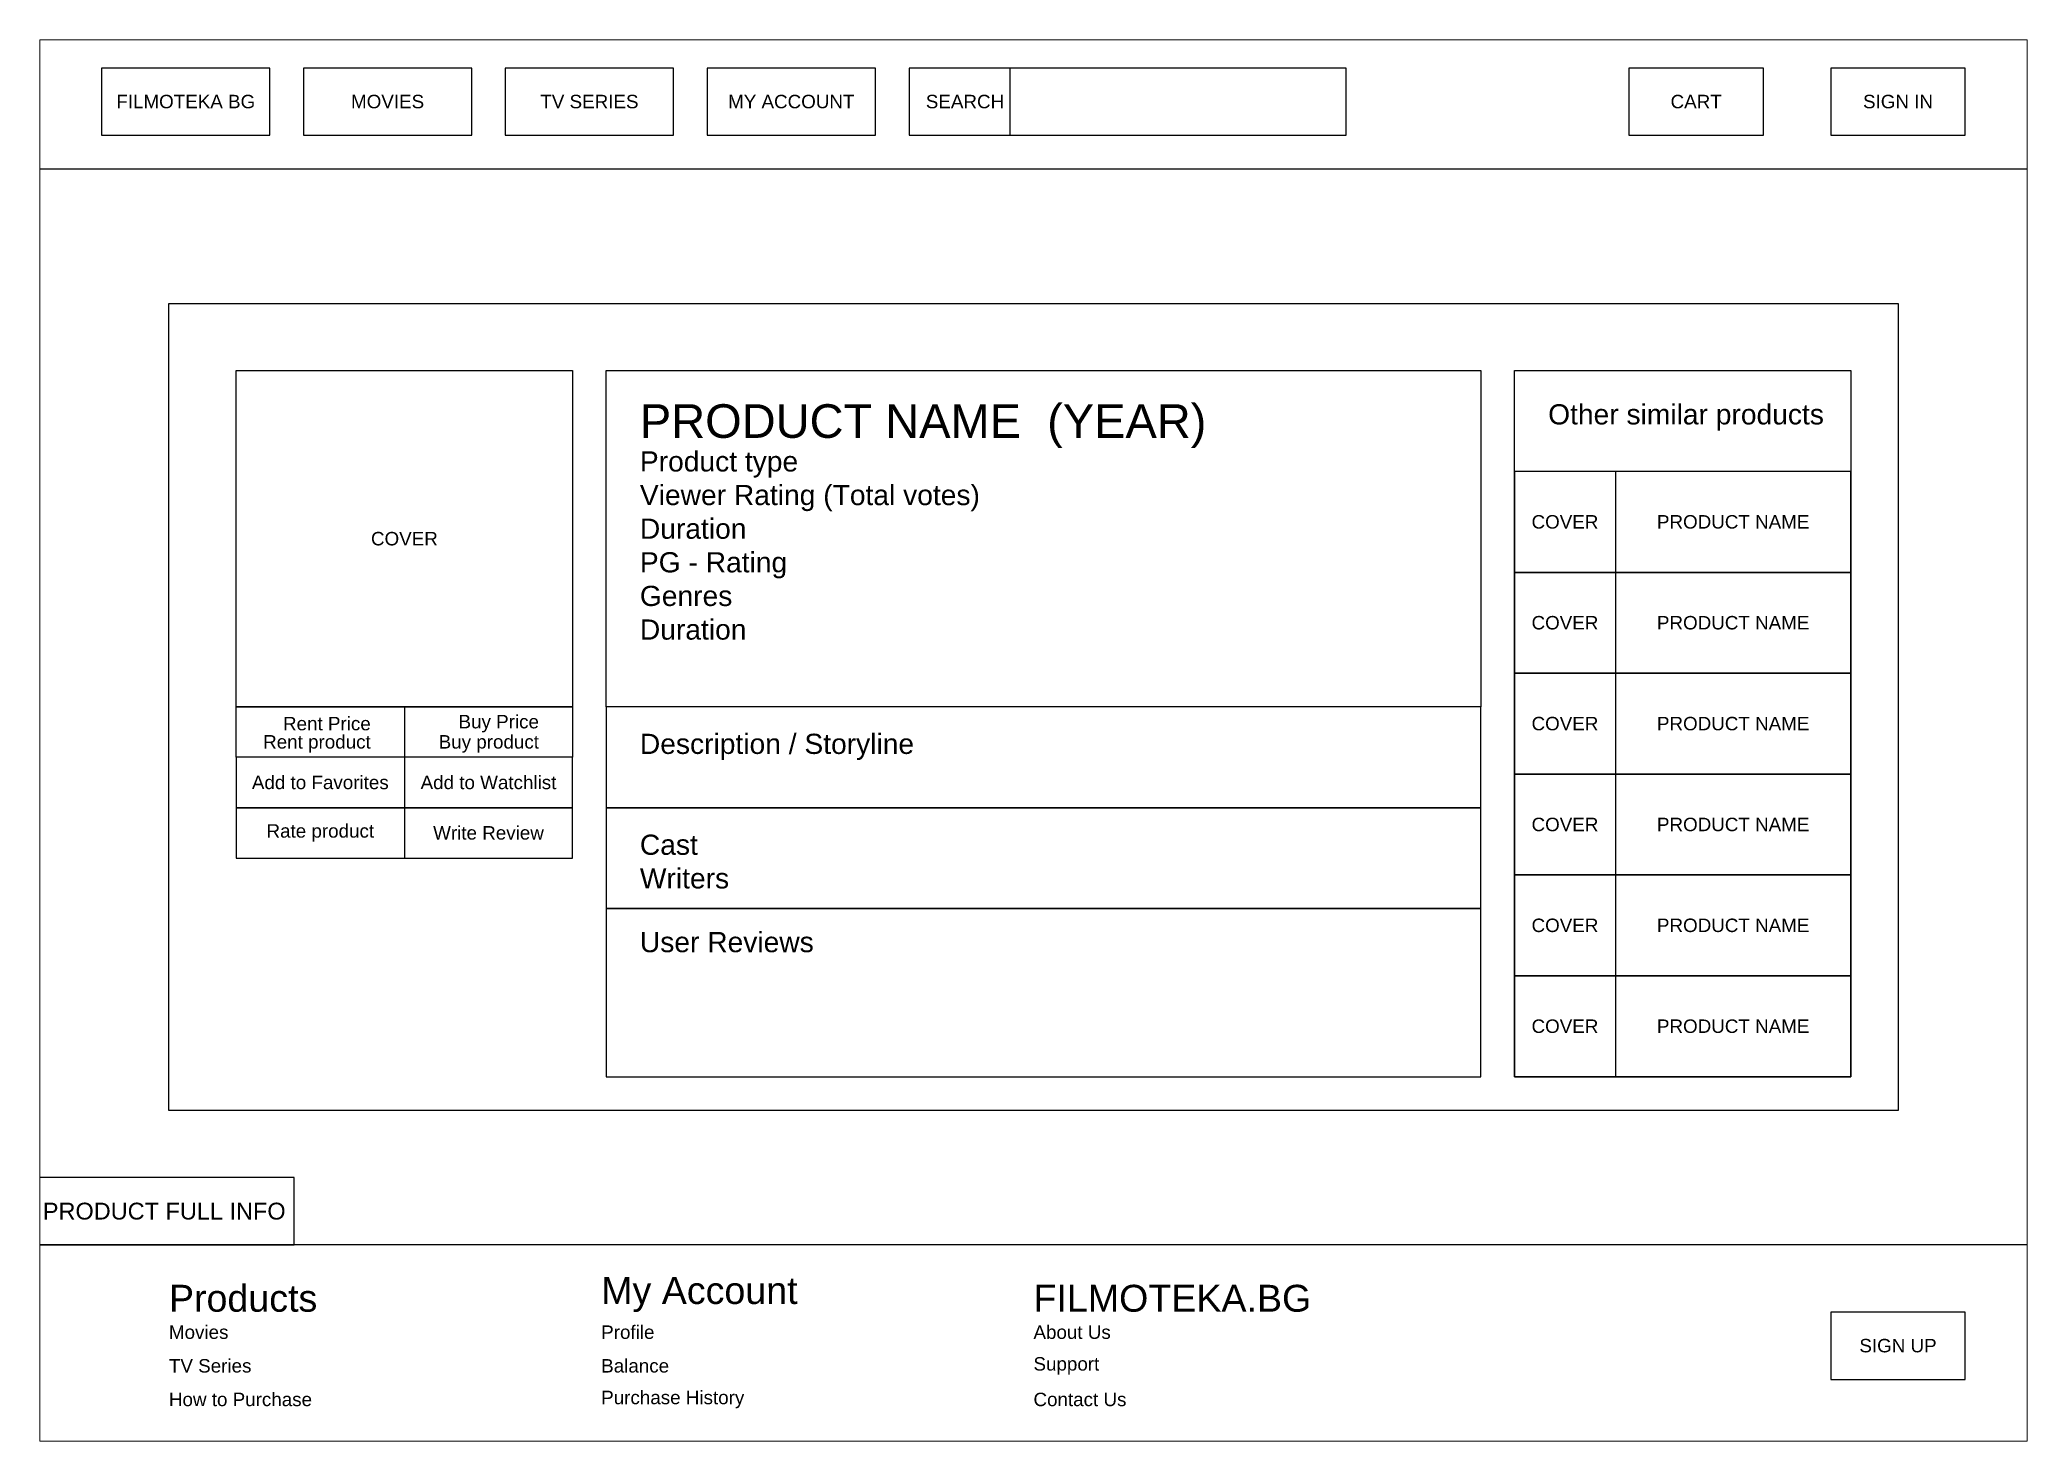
# Paper-space layout 'Product' of a CAD drawing. Header units: inches, sheet in millimetres. Extents: x 0 to 295, y 0 to 208.
# The model-space entities are those that its viewports show. They can reach past a viewport. Long polylines and large blocks are cut down to what shows.
import ezdxf

# ---------------------------------------------------------------- set-up
doc = ezdxf.new("R2010")
doc.units = ezdxf.units.IN
doc.header["$MEASUREMENT"] = 0
doc.styles.get("Standard").update_dxf_attribs({"font": 'arial.ttf'})

msp = doc.modelspace()

# ---------------------------------------------------------------- linework, layer by layer
msp.add_line((1044.79, 538.89), (1094.79, 538.89))
for points in [[(1014.79, 638.89), (1014.79, 428.89), (1311.79, 428.89), (1311.79, 638.89)], [(1014.79, 638.89), (1014.79, 618.89), (1311.79, 618.89), (1311.79, 638.89)], [(1024.79, 633.89), (1024.79, 623.89), (1049.79, 623.89), (1049.79, 633.89)], [(1054.79, 633.89), (1054.79, 623.89), (1079.79, 623.89), (1079.79, 633.89)], [(1084.79, 633.89), (1084.79, 623.89), (1109.79, 623.89), (1109.79, 633.89)], [(1114.79, 633.89), (1114.79, 623.89), (1139.79, 623.89), (1139.79, 633.89)], [(1144.79, 633.89), (1144.79, 623.89), (1209.79, 623.89), (1209.79, 633.89)], [(1251.79, 633.89), (1251.79, 623.89), (1271.79, 623.89), (1271.79, 633.89)], [(1281.79, 633.89), (1281.79, 623.89), (1301.79, 623.89), (1301.79, 633.89)], [(1034.79, 598.89), (1291.79, 598.89), (1291.79, 478.89), (1034.79, 478.89)], [(1044.79, 588.89), (1094.79, 588.89), (1094.79, 538.89), (1044.79, 538.89)], [(1099.79, 588.89), (1229.79, 588.89), (1229.79, 538.89), (1099.79, 538.89)], [(1234.79, 588.89), (1284.79, 588.89), (1284.79, 483.89), (1234.79, 483.89)], [(1234.79, 558.89), (1284.79, 558.89), (1284.79, 573.89), (1234.79, 573.89)], [(1234.79, 543.89), (1284.79, 543.89), (1284.79, 558.89), (1234.79, 558.89)], [(1234.79, 528.89), (1284.79, 528.89), (1284.79, 543.89), (1234.79, 543.89)], [(1044.79, 538.89), (1094.79, 538.89), (1094.79, 531.39), (1044.79, 531.39)], [(1229.79, 538.89), (1099.79, 538.89), (1099.79, 523.89), (1229.79, 523.89)], [(1094.79, 531.39), (1044.79, 531.39), (1044.79, 523.89), (1094.79, 523.89)], [(1234.79, 513.89), (1284.79, 513.89), (1284.79, 528.89), (1234.79, 528.89)], [(1094.79, 523.89), (1044.79, 523.89), (1044.79, 516.39), (1094.79, 516.39)], [(1229.79, 523.89), (1099.79, 523.89), (1099.79, 508.89), (1229.79, 508.89)], [(1234.79, 498.89), (1284.79, 498.89), (1284.79, 513.89), (1234.79, 513.89)], [(1229.79, 508.89), (1099.79, 508.89), (1099.79, 483.89), (1229.79, 483.89)], [(1234.79, 483.89), (1284.79, 483.89), (1284.79, 498.89), (1234.79, 498.89)], [(1014.79, 468.89), (1014.79, 458.89), (1053.39, 458.89), (1053.39, 468.89)], [(1014.79, 458.89), (1014.79, 428.89), (1311.79, 428.89), (1311.79, 458.89)], [(1281.79, 448.89), (1281.79, 438.89), (1301.79, 438.89), (1301.79, 448.89)]]:
    msp.add_lwpolyline(points, close=True)
for points in [[(1159.79, 633.89), (1159.79, 623.89)], [(1249.79, 573.89), (1249.79, 558.89)], [(1249.79, 558.89), (1249.79, 543.89)], [(1249.79, 543.89), (1249.79, 528.89)], [(1069.79, 538.89), (1069.79, 516.39)], [(1249.79, 528.89), (1249.79, 513.89)], [(1249.79, 513.89), (1249.79, 498.89)], [(1249.79, 498.89), (1249.79, 483.89)]]:
    msp.add_lwpolyline(points)

# ---------------------------------------------------------------- texts
for s, width, insert, char_height, attachment_point in [('FILMOTEKA BG', 23.0842, (1037.29, 628.89), 2, 5), ('MOVIES', 23.0842, (1067.29, 628.89), 2, 5), ('TV SERIES', 23.0842, (1097.29, 628.89), 2, 5), ('MY ACCOUNT', 23.0842, (1127.29, 628.89), 2, 5), ('SEARCH', 23.0842, (1147.29, 628.89), 2, 4), ('CART', 23.0842, (1261.79, 628.89), 2, 5), ('SIGN IN', 23.0842, (1291.79, 628.89), 2, 5), ('PRODUCT NAME  (YEAR)', 93.8725, (1104.79, 583.89), 5, 1), ('Other similar products', 93.8725, (1239.79, 583.89), 3, 1), ('Product type', 93.8725, (1104.79, 576.89), 3, 1), ('Viewer Rating (Total votes)', 93.8725, (1104.79, 571.89), 3, 1), ('COVER', 23.0842, (1242.29, 566.39), 2, 5), ('PRODUCT NAME', 23.0842, (1267.29, 566.39), 2, 5), ('COVER', 23.0842, (1069.79, 563.89), 2, 5), ('Duration', 93.8725, (1104.79, 566.89), 3, 1), ('PG - Rating', 93.8725, (1104.79, 561.89), 3, 1), ('Genres', 93.8725, (1104.79, 556.89), 3, 1), ('COVER', 23.0842, (1242.29, 551.39), 2, 5), ('PRODUCT NAME', 23.0842, (1267.29, 551.39), 2, 5), ('Duration', 93.8725, (1104.79, 551.89), 3, 1), ('Buy Price', 17.4579, (1089.79, 536.39), 2, 6), ('Rent Price', 17.4579, (1064.79, 536.39), 2, 6), ('Description / Storyline', 93.8725, (1104.79, 534.89), 3, 1), ('COVER', 23.0842, (1242.29, 536.39), 2, 5), ('PRODUCT NAME', 23.0842, (1267.29, 536.39), 2, 5), ('Cast', 93.8725, (1104.79, 519.89), 3, 1), ('COVER', 23.0842, (1242.29, 521.39), 2, 5), ('PRODUCT NAME', 23.0842, (1267.29, 521.39), 2, 5), ('Writers', 93.8725, (1104.79, 514.89), 3, 1), ('User Reviews', 93.8725, (1104.79, 505.41), 3, 1), ('COVER', 23.0842, (1242.29, 506.39), 2, 5), ('PRODUCT NAME', 23.0842, (1267.29, 506.39), 2, 5), ('COVER', 23.0842, (1242.29, 491.39), 2, 5), ('PRODUCT NAME', 23.0842, (1267.29, 491.39), 2, 5), ('Products', 23.0842, (1034.79, 448.89), 4, 7), ('My Account', 30.4886, (1099.04, 448.89), 4, 7), ('FILMOTEKA.BG', 23.0842, (1163.29, 448.89), 4, 7), ('SIGN UP', 23.0842, (1291.79, 443.89), 2, 5)]:
    msp.add_mtext_dynamic_manual_height_columns(s, width=width, gutter_width=1, heights=[0], dxfattribs=dict(insert=insert, char_height=char_height, attachment_point=attachment_point))
at = {"color": 5, "char_height": 2}
for s, width, insert, attachment_point in [('Rent product', 27.949, (1064.79, 533.39), 6), ('Buy product', 25.6888, (1089.79, 533.39), 6), ('Add to Favorites', 27.949, (1057.29, 527.64), 5), ('Add to Watchlist', 27.949, (1082.29, 527.64), 5), ('Rate product', 27.949, (1057.29, 520.14), 5), ('Write Review', 27.949, (1082.29, 520.14), 5), ('Movies', 23.0842, (1034.79, 445.89), 4), ('Profile', 23.0842, (1099.04, 445.89), 4), ('About Us', 23.0842, (1163.29, 445.89), 4), ('TV Series', 23.0842, (1034.79, 440.89), 4), ('Balance', 23.0842, (1099.04, 440.89), 4), ('Support', 23.0842, (1163.29, 440.89), 4), ('Purchase History', 23.0842, (1099.04, 435.89), 4), ('How to Purchase', 23.0842, (1034.79, 435.89), 4), ('Contact Us', 23.0842, (1163.29, 435.89), 4)]:
    msp.add_mtext_dynamic_manual_height_columns(s, width=width, gutter_width=1, heights=[0], dxfattribs=dict(at, insert=insert, attachment_point=attachment_point))
at = {"color": 1, "insert": (1034.09, 463.89), "char_height": 2.5, "attachment_point": 5}
msp.add_mtext_dynamic_manual_height_columns('PRODUCT FULL INFO', width=75.3823, gutter_width=1, heights=[0], dxfattribs=at)

psp = doc.layouts.new('Product')

# ---------------------------------------------------------------- viewports
at = {"layer": '0'}
psp.add_viewport(center=(147.7, 104.21), size=(295.41, 208.4145), view_center_point=(1163.29, 533.89), view_height=208.4146, dxfattribs=at)

doc.saveas('drawing.dxf')
